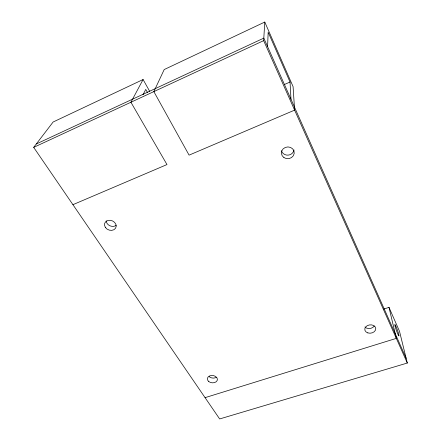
<?xml version="1.0" encoding="UTF-8"?>
<svg xmlns="http://www.w3.org/2000/svg" width="441" height="441" viewBox="0 0 441 441"><rect width="100%" height="100%" fill="white"/><g stroke="black" fill="none" stroke-linecap="round" stroke-linejoin="round"><path stroke-width="0.66" d="M267.588 46.63L268.172 32.215L290.04 82.026L290.983 99.253M149.747 91.447L143.093 79.523L53.113 122.019L33.687 147.371L219.651 418.95L407.313 363.037L263.657 40.644L264.776 22.05L164.206 69.551L153.848 91.607L189.084 155.138L294.621 110.129L293.078 86.623L264.776 22.05M143.011 94.793L145.739 89.391L147.421 92.389M143.093 79.523L130.922 102.246L166.979 164.565L72.93 204.674M36.294 143.964L263.806 38.124L406.139 358.257M33.687 147.371L263.657 40.644M284.368 84.523L290.04 82.026M383.758 309.064L388.995 307.366L399.502 331.296L407.313 363.037M205.065 397.655L396.327 338.374L388.995 307.366M374.282 325.993A5.463 4.156 -7.1 0 1 364.894 326.974M216.184 377.369A5.011 3.671 6.2 0 1 209.161 376.631M116.215 225.296A5.942 4.879 21.6 0 1 109.936 225.775A5.942 4.879 21.6 0 1 106.204 220.836M293.987 149.923A6.356 5.843 -6.5 0 1 288.034 155.133A6.356 5.843 -6.5 0 1 281.512 150.756M395.18 326.555A6.069 0.535 70.5 0 0 398.785 335.888A6.069 0.535 70.5 0 0 396.768 328.319A6.069 0.535 70.5 0 0 395.18 326.555M367.838 332.905A5.513 4.173 -7 0 0 375.754 328.468A5.513 4.173 -7 0 0 367.226 325.695A5.513 4.173 -7 0 0 367.838 332.905M208.554 381.355A5.055 3.682 6.2 0 0 217.132 380.622A5.055 3.682 6.2 0 0 211.46 375.478A5.055 3.682 6.2 0 0 208.554 381.355M283.932 157.58A6.422 5.887 -6.2 0 0 294.186 153.451A6.422 5.887 -6.2 0 0 285.333 147.426A6.422 5.887 -6.2 0 0 283.932 157.58M105.333 227.352A6.003 4.906 21.4 0 0 115.492 228.344A6.003 4.906 21.4 0 0 110.2 220.296A6.003 4.906 21.4 0 0 105.333 227.352"/></g></svg>
